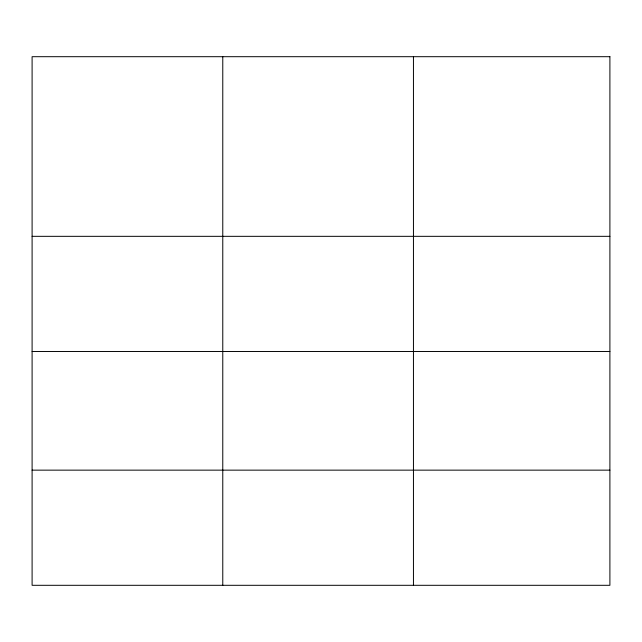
<?xml version="1.0" encoding="UTF-8"?>
<svg xmlns="http://www.w3.org/2000/svg" width="642" height="642" viewBox="0 0 642 642"><rect width="100%" height="100%" fill="white"/><g stroke="black" fill="none" stroke-linecap="round" stroke-linejoin="round"><path stroke-width="0.96" d="M32.1 236.328L609.9 236.328M32.1 351.487L609.9 351.487M32.1 470.145L609.9 470.145M413.448 56.697L413.448 585.303M222.774 56.697L222.774 585.303M609.9 56.697L32.1 56.697L32.1 585.303L609.9 585.303L609.9 56.697"/></g></svg>
